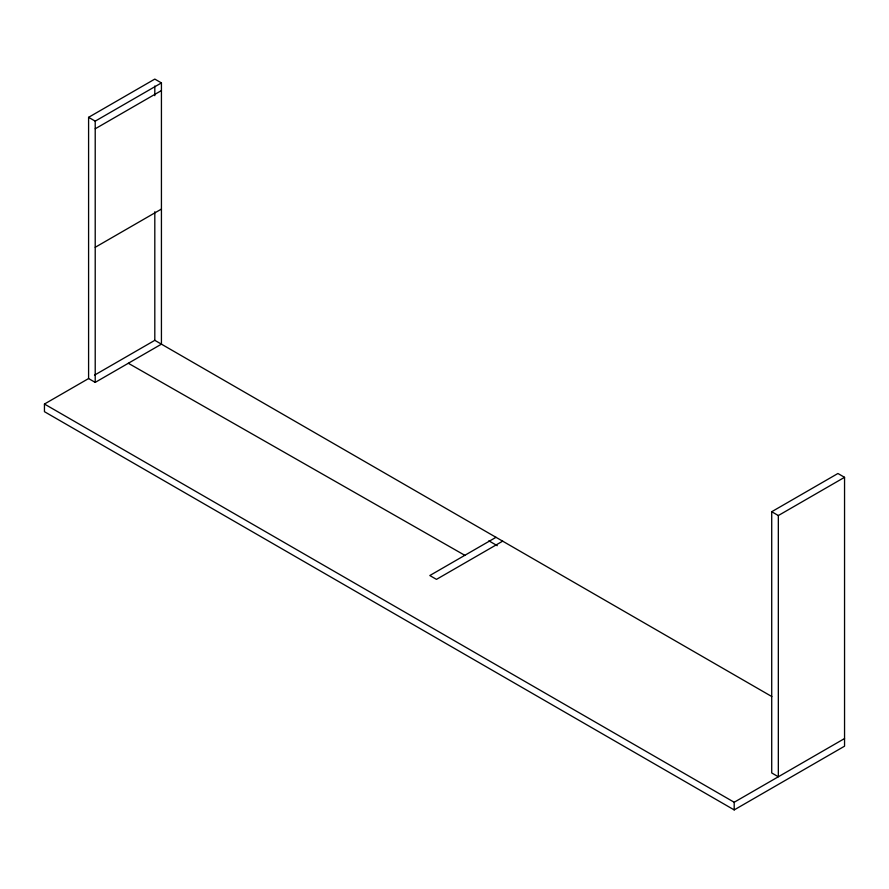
<?xml version="1.0" encoding="UTF-8"?>
<svg xmlns="http://www.w3.org/2000/svg" width="889" height="889" viewBox="0 0 889 889"><rect width="100%" height="100%" fill="white"/><g stroke="black" fill="none" stroke-linecap="round" stroke-linejoin="round"><path stroke-width="1.33" d="M88.589 378.558L88.589 117.326L154.808 79.088L161.431 82.91L161.431 344.154L95.212 382.381L88.589 378.558L44.45 404.039L44.45 411.685L734.192 809.912L844.55 746.193L844.55 477.315L837.927 473.493L771.719 511.72L771.719 772.952L778.331 776.775L778.331 515.542L844.55 477.315M88.589 117.326L95.212 121.148L161.431 82.91M95.212 128.794L161.431 90.567M95.212 247.298L161.431 209.071M94.501 375.147L154.808 340.331L771.841 696.565M496.029 537.3L429.82 575.527L436.477 579.372L502.696 541.145M44.45 404.039L734.192 802.256L844.55 738.548M128.327 363.268L464.825 555.314M771.719 511.72L778.331 515.542M488.861 540.834L497.273 545.69M734.192 802.256L734.192 809.912M154.808 86L154.808 95.679M154.808 211.782L154.808 340.331M95.212 121.148L95.212 382.381"/></g></svg>
